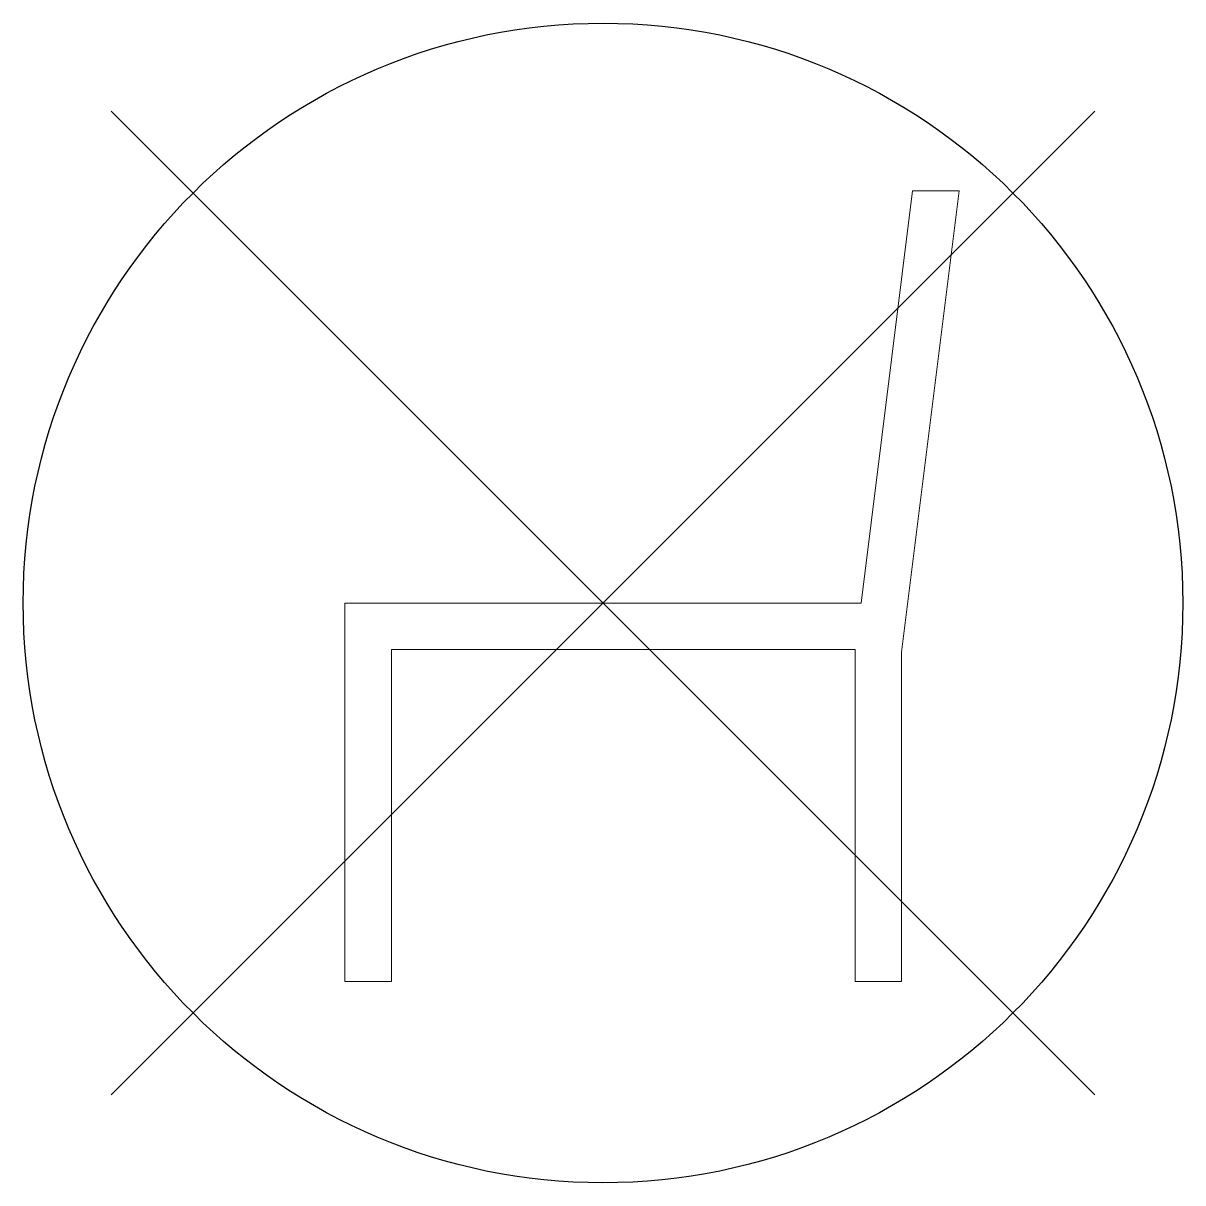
# Model space of a CAD drawing. Header units: metres. Extents: x -1.88 to 1.88, y -1.88 to 1.88.
import ezdxf

# ---------------------------------------------------------------- set-up
doc = ezdxf.new("R2010")
doc.units = ezdxf.units.M

msp = doc.modelspace()

# ---------------------------------------------------------------- linework, layer by layer
at = {"flags": 128}
for points in [[(-1.591, 1.591), (1.591, -1.591)], [(-1.591, -1.591), (1.591, 1.591)]]:
    msp.add_lwpolyline(points, dxfattribs=at)
at = {"color": 0, "linetype": 'ByBlock', "lineweight": 18}
msp.add_lwpolyline([(-0.6844, -1.2235), (-0.6844, -0.15), (0.8156, -0.15), (0.8156, -1.2235), (0.9656, -1.2235), (0.9656, -0.1593), (1.1521, 1.3324), (1.0009, 1.3324), (0.8344, 0), (-0.8344, 0), (-0.8344, -1.2235)], close=True, dxfattribs=at)
msp.add_circle((0, 0), 1.875)

doc.saveas('drawing.dxf')
